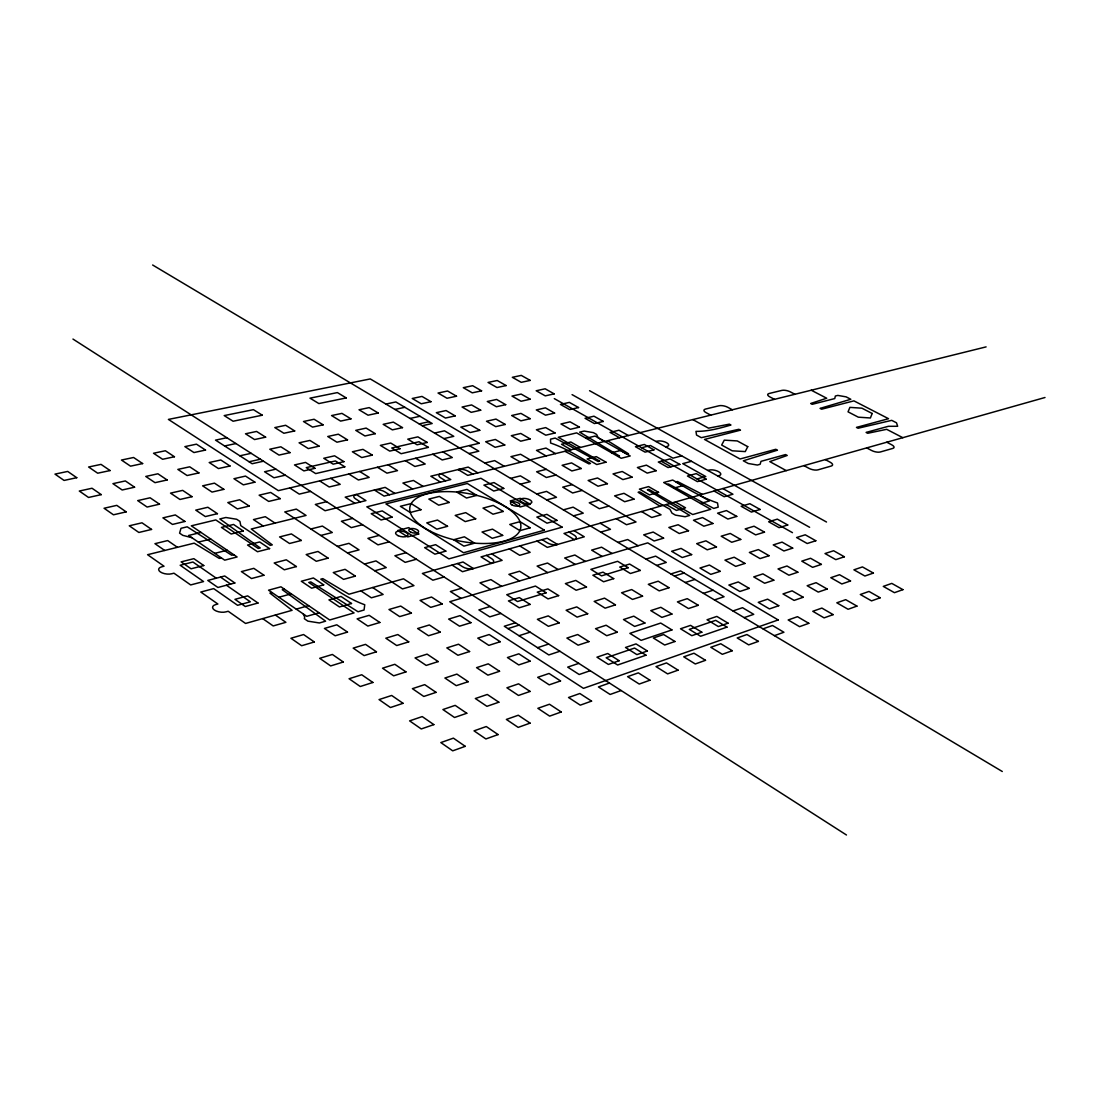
<?xml version="1.0" encoding="UTF-8"?>
<svg xmlns="http://www.w3.org/2000/svg" width="1100" height="1100" viewBox="0 0 1100 1100"><rect width="100%" height="100%" fill="white"/><g stroke="black" fill="none" stroke-linecap="round" stroke-linejoin="round"><path stroke-width="1.5" d="M621.143 690.525L610.129 694.471L598.455 686.936L609.469 683.045M774.414 635.649L783.901 632.252L772.516 625.501L763.001 628.856M590.219 670.711L579.178 674.506L567.71 667.123L578.779 663.369M744.178 617.623L753.72 614.336L742.527 607.695L732.971 610.954M559.886 651.255L548.804 654.94L504.309 626.257L515.446 622.765M714.464 599.913L724.061 596.736L680.543 570.914L670.89 573.939M537.556 647.694L548.652 644.05M703.464 593.354L713.061 590.219M518.994 635.717L530.104 632.17M685.286 582.519L694.911 579.439M507.966 628.609L519.09 625.102M674.465 576.07L684.118 573.031M500.885 613.429L489.748 616.866L478.913 609.895L490.078 606.499M656.604 565.428L666.27 562.444L655.655 556.146L645.975 559.089M461.587 588.239L450.395 591.511L461.038 598.359M617.966 542.396L627.688 539.536L638.124 545.737M319.11 612.783L306.749 616.33L268.565 590.191L280.94 586.809L329.684 619.987L354.049 612.906L308.77 582.464L310.791 581.914L358.064 611.751L364.072 610.005L364.746 604.739C348.92 599.115 334.812 589.009 320.815 579.164L322.809 578.627L348.989 594.22L403.494 578.806L413.944 585.612L402.476 588.899L284.776 511.94L296.312 509.107L306.048 515.433L251.281 529.004L272.278 544.871L270.284 545.38L240.776 525.649L239.924 521.428L236.692 519.269L225.857 517.495L219.821 518.952L260.232 547.951L258.225 548.46L215.792 519.929L191.317 525.827L237.091 556.971L224.702 560.161L188.609 535.452L201.011 532.414M444.043 576.991L432.85 580.195L422.4 573.471L463.018 561.99L473.426 568.562A7.645 3.396 10.9 0 1 462.756 566.83L457.559 563.53M600.696 532.098L610.445 529.306L600.188 523.215M700.562 503.484L709.473 500.926L699.352 495.192M296.23 609.125L308.605 605.632M1045 397.499L564.011 533.445L574.324 539.66A7.315 3.135 12 0 0 574.159 535.123L569.016 532.029M278.877 597.245L291.252 593.835M374.743 570.763L386.237 567.586L375.98 560.918L364.471 564.053M416.391 559.254L405.171 562.361L394.914 555.748L406.147 552.695M573.457 515.859L583.234 513.164L573.141 507.169L563.365 509.836M608.905 506.069L599.349 508.709L589.27 502.783L598.84 500.17M673.668 488.18L682.632 485.705L672.678 480.054L663.699 482.501L710.751 509.3L692.725 514.539L648.876 489.349L647.35 489.775L689.686 515.419L685.121 516.739L675.414 515.116L672.004 513.136L669.955 509.328L639.691 491.865L638.151 492.291L660.124 506.275M717.75 475.998L719.194 475.599A6.724 2.654 13.3 0 0 718.561 471.652A6.724 2.654 13.3 0 0 709.294 470.071L707.85 470.456M697.015 478.94L705.76 476.534L682.756 463.636L691.474 461.312M271.989 592.543L269.913 593.106L292.077 610.308L245.575 623.452L228.181 611.256L226.036 611.848A8.332 3.919 7.8 0 1 214.376 610.005A8.332 3.919 7.8 0 1 215.696 604.587L217.855 604.01L200.805 592.048L213.675 588.61L237.586 605.303L250.319 601.796L226.407 585.227M284.364 589.146L282.301 589.71L325.586 621.184L319.399 622.971L307.876 621.143L304.356 618.723L304.673 616.921L303.229 613.924M667.026 484.385L668.525 483.973L713.735 508.434L718.19 507.141L717.53 502.961C702.914 498.053 689.452 489.816 675.991 481.924L677.476 481.525L702.322 494.354M347.504 552.956L359.026 549.89L348.947 543.331L337.425 546.356M389.221 541.846L377.987 544.844L367.922 538.354L379.17 535.398M546.673 499.895L556.476 497.283L546.562 491.397L536.745 493.969M582.23 490.421L572.632 492.979L562.732 487.149L572.33 484.619M681.725 455.868L672.994 458.164L650.444 445.514L641.616 447.755M320.774 535.466L332.296 532.51L322.396 526.075L310.86 528.99M362.546 524.741L351.285 527.629L341.399 521.249L352.66 518.402M520.327 484.192L530.159 481.663L520.41 475.874L510.565 478.362M555.981 475.035L546.37 477.496L536.635 471.763L546.26 469.329M665.596 446.861L667.054 446.49A6.614 2.571 12.8 0 0 666.6 442.709A6.614 2.571 12.8 0 0 657.456 441.141L655.999 441.499M221.361 557.893L219.285 558.415L194.191 543.152L147.593 554.702L164.01 566.225L161.851 566.775A8.209 3.754 7.2 0 0 160.325 571.918A8.209 3.754 7.2 0 0 171.792 573.746L173.951 573.196L190.671 584.939L203.541 581.556L180.18 565.263L192.926 562.018L216.274 578.201M233.764 554.716L231.701 555.239L187.192 526.817L180.978 528.316L179.589 533.143L182.82 535.356L191.84 537.666M617.966 456.431L619.479 456.046L579.645 432.149L584.183 431.062L593.409 432.644L596.558 434.418L598.29 437.841L627 454.135L628.485 453.75L607.626 440.688M214.761 553.355L227.164 550.22M611.531 452.774L620.565 450.491L630.204 455.964L621.184 458.274L576.62 432.877L558.264 437.305L599.706 461.106L598.166 461.505L555.17 438.061L550.536 439.175L550.605 443.039C564.671 447.728 577.555 455.799 590.466 463.471L588.913 463.87L564.891 451.289M198.357 542.121L210.76 539.055M986.109 346.885L467.748 475.365L458.123 469.549A7.081 2.915 10.8 0 1 467.981 471.212L472.794 474.114M326.618 501.696L315.343 504.46L325.064 510.73L365.929 500.596L356.235 494.464A7.411 3.149 9.7 0 0 355.575 498.877L360.429 501.957M484.825 463.018L494.684 460.611L504.281 466.304M586.066 438.268L595.127 436.054L604.615 441.444M310.571 491.411L299.282 494.12L289.74 487.96M468.944 453.558L478.816 451.192L469.384 445.596M285.257 475.186L273.969 477.785L264.577 471.749L275.88 469.178M443.877 438.611L453.764 436.329L444.482 430.815L434.569 433.07M263.464 461.203L252.147 463.732L215.531 440.124L226.861 437.731M422.263 425.728L432.176 423.514L395.849 401.954L385.921 404.058M249.067 461.752L260.384 459.236M419.196 423.899L429.124 421.699M239.855 455.799L251.157 453.324M410.053 418.454L419.98 416.268M224.606 445.981L235.923 443.547M394.928 409.434L404.855 407.303M811.25 390.225L826.691 398.228L810.7 403.494L812.254 404.305L834.749 398.571L835.354 396.027L837.815 395.409L846.134 396.866L850.795 399.272L820.077 408.389L821.645 409.2L853.916 400.868L888.539 418.701L856.487 427.405L858.082 428.244L891.715 420.351L896.5 422.812L897.655 426.277L888.36 426.305L866.112 432.424L867.721 433.276L886.669 429.316L902.811 437.69M794.915 394.268L790.295 391.861A6.146 2.2 13.7 0 0 781.88 390.39L769.079 393.511A6.174 2.228 13.6 0 0 769.835 396.894L774.469 399.341M886.779 442.214L891.66 444.771A6.339 2.337 14.7 0 1 892.829 448.401L880.289 451.99A6.38 2.365 14.6 0 1 871.585 450.478L866.676 447.893M732.38 409.777L727.705 407.261A6.311 2.337 13.2 0 0 719.015 405.763L705.457 409.076A6.353 2.365 13.1 0 0 706.021 412.61L710.71 415.14M825.289 459.594L830.225 462.248A6.518 2.475 14.3 0 1 831.229 466.043L817.919 469.865A6.559 2.516 14.2 0 1 808.912 468.311L803.949 465.63M692.78 419.581L708.524 428.175L729.355 424.16L730.936 425.013C719.414 428.381 707.74 431.53 695.97 431.365L696.534 435.05L701.305 437.676L738.856 429.303L740.451 430.155L704.509 439.436L740.066 458.989L775.803 449.295L777.425 450.175L743.339 460.79L748.247 463.485L757.364 465.053L760.141 464.283L760.994 461.34L785.579 454.575L787.215 455.455L769.794 461.615L786.294 470.621M589.559 390.692L826.513 522.019M572.069 394.625L809.628 527.299M628.402 435.545L618.942 430.224L610.074 432.396L619.548 437.731M722.838 488.551L732.93 494.216L724.185 496.719L714.093 491.026M554.304 398.612L792.468 532.661M661.251 461.244L671.041 466.757M580.319 447.453L570.804 441.994L561.55 444.263L571.079 449.749M675.373 501.971L685.52 507.801L676.404 510.414L666.243 504.556M555.514 453.612L545.971 448.071L536.511 450.381L546.067 455.95M650.856 508.901L661.045 514.814L651.723 517.481L641.52 511.541M520.534 462.275L510.95 456.638L520.602 454.272L636.02 521.977L626.505 524.714L616.261 518.678M152.639 265.004L1002.279 771.499M442.846 451.853L452.306 457.531L442.214 459.951L432.74 454.231M477.826 472.862L468.201 467.087L430.829 476.217L440.481 482.116M573.994 530.626L584.279 536.8L547.319 547.388L536.993 541.076M612.04 553.479L601.576 547.195L591.635 550.11L602.112 556.435M415.717 458.246L425.205 464.007L414.893 466.482L405.391 460.68M585.379 561.413L574.874 555.019L564.699 558.002L575.204 564.424M445.638 480.837L440.811 477.895A7.136 2.956 10.6 0 1 441.141 473.701L450.78 479.559L384.079 496.1L374.399 490.022A7.356 3.107 9.9 0 1 384.629 491.728L389.482 494.752M542.107 539.632L547.264 542.781A7.37 3.176 11.8 0 0 557.521 544.473L547.195 538.202L481.044 556.889L491.439 563.406A7.576 3.355 11.1 0 0 491.59 558.621L486.406 555.376M387.998 464.777L397.499 470.635L386.953 473.151L377.451 467.266M423.129 486.42L413.462 480.466L402.93 483.038L412.596 489.033M519.791 545.944L530.131 552.324L519.709 555.308L509.341 548.9M558.071 569.525L547.539 563.035L537.13 566.087L547.676 572.619M359.659 471.474L369.174 477.4L358.394 479.985L348.865 474.018M394.859 493.419L385.179 487.382L345.207 497.159L354.915 503.319M491.741 553.877L502.109 560.354L462.495 571.697L452.072 565.084M530.131 577.83L519.558 571.23L508.901 574.365L519.475 580.993M330.674 478.308L340.202 484.33L329.175 486.97L319.646 480.906M501.518 586.327L490.916 579.631L479.999 582.835L490.6 589.572M72.958 339.061L846.464 834.996M275.041 523.119L265.306 516.697L253.481 519.585L263.216 526.048M372.639 587.538L383.116 594.44L371.36 597.809L360.869 590.865M177.43 547.305L167.681 540.567L154.963 543.675L164.725 550.467M220.495 577.087L230.629 584.1M275.357 615.024L285.876 622.311L273.199 625.941L262.68 618.612M872.162 413.476L870.402 417.986L858.316 417.175L848.045 411.84L849.901 407.371L861.919 408.196L872.162 413.476M747.753 446.641L745.264 451.591L732.174 450.808L721.669 445.046L724.281 440.138L737.289 440.935L747.753 446.641M465.245 746.336L452.705 750.832L440.839 742.582L453.393 738.141L465.245 746.336M498.094 734.58L485.884 738.952L474.045 730.854L486.283 726.536L498.094 734.58M530.076 723.126L518.183 727.389L506.385 719.441L518.293 715.234L530.076 723.126M561.22 711.975L549.643 716.128L537.873 708.317L549.477 704.234L561.22 711.975M591.566 701.112L580.277 705.155L568.549 697.496L579.851 693.509L591.566 701.112M649.962 680.212L639.237 684.049L627.605 676.651L638.344 672.856L649.962 680.212M678.081 670.148L667.618 673.888L656.026 666.614L666.504 662.915L678.081 670.148M705.513 660.316L695.296 663.974L683.76 656.824L693.976 653.221L705.513 660.316M732.27 650.732L722.315 654.308L710.806 647.281L720.789 643.761L732.27 650.732M758.395 641.382L748.674 644.861L737.22 637.959L746.969 634.521L758.395 641.382M808.816 623.329L799.549 626.656L788.191 619.96L797.486 616.688L808.816 623.329M833.154 614.625L824.093 617.87L812.79 611.284L821.879 608.08L833.154 614.625M856.941 606.1L848.086 609.276L836.839 602.8L845.707 599.665L856.941 606.1M880.179 597.781L871.53 600.875L860.324 594.495L869 591.442L880.179 597.781M902.907 589.641L894.451 592.68L883.3 586.396L891.784 583.399L902.907 589.641M778.181 619.946L583.454 688.352L449.749 601.714L647.749 542.877L778.181 619.946M645.975 655.188L617.623 665.005L606.183 657.759L634.576 648.065L645.975 655.188M726.976 627.124L700.618 636.254L689.315 629.365L715.715 620.345L726.976 627.124M433.84 724.611L421.259 728.956L409.626 720.871L422.221 716.581L433.84 724.611M466.771 713.268L454.52 717.489L442.929 709.541L455.18 705.375L466.771 713.268M498.85 702.212L486.915 706.324L475.351 698.527L487.286 694.471L498.85 702.212M530.09 691.433L518.471 695.447L506.935 687.789L518.567 683.829L530.09 691.433M560.533 680.941L549.202 684.846L537.707 677.325L549.051 673.475L560.533 680.941M619.163 660.729L608.396 664.441L596.97 657.181L607.75 653.51L619.163 660.729M647.391 650.994L636.886 654.61L625.515 647.474L636.034 643.899L647.391 650.994M674.946 641.493L664.689 645.026L653.359 638.014L663.616 634.521L674.946 641.493M701.827 632.225L691.817 635.676L680.529 628.774L690.553 625.364L701.827 632.225M728.076 623.178L718.314 626.546L707.066 619.754L716.843 616.426L728.076 623.178M778.759 605.701L769.436 608.919L758.285 602.346L767.621 599.17L778.759 605.701M803.234 597.259L794.117 600.408L783.008 593.931L792.138 590.837L803.234 597.259M827.145 589.023L818.249 592.089L807.18 585.723L816.104 582.684L827.145 589.023M850.534 580.951L841.83 583.962L830.816 577.692L839.534 574.723L850.534 580.951M873.4 573.072L864.875 576.015L853.916 569.827L862.455 566.926L873.4 573.072M671.935 629.915L641.121 640.365L629.86 633.366L660.715 623.054L671.935 629.915M403.054 703.326L390.445 707.52L379.06 699.586L391.669 695.461L403.054 703.326M436.067 692.368L423.789 696.451L412.418 688.669L424.71 684.64L436.067 692.368M468.229 681.697L456.266 685.658L444.922 678.026L456.899 674.107L468.229 681.697M499.551 671.289L487.905 675.152L476.589 667.645L488.263 663.836L499.551 671.289M530.104 661.141L518.732 664.923L507.457 657.539L518.829 653.812L530.104 661.141M588.926 641.602L578.119 645.191L566.913 638.069L577.734 634.535L588.926 641.602M617.265 632.197L606.719 635.704L595.554 628.691L606.114 625.24L617.265 632.197M644.93 623.013L634.631 626.436L623.507 619.548L633.806 616.165L644.93 623.013M671.935 614.048L661.884 617.375L650.788 610.61L660.852 607.31L671.935 614.048M698.294 605.289L688.476 608.548L677.435 601.879L687.266 598.661L698.294 605.289M749.224 588.376L739.846 591.484L728.888 585.035L738.279 581.955L749.224 588.376M773.822 580.209L764.665 583.248L753.747 576.895L762.919 573.884L773.822 580.209M797.857 572.22L788.906 575.204L778.044 568.934L787.009 566.005L797.857 572.22M821.37 564.41L812.625 567.325L801.79 561.151L810.562 558.277L821.37 564.41M844.374 556.779L835.808 559.625L825.027 553.548L833.607 550.743L844.374 556.779M372.886 682.467L360.264 686.51L349.085 678.741L361.735 674.754L372.886 682.467M405.969 671.894L393.663 675.826L382.525 668.195L394.831 664.304L405.969 671.894M438.199 661.581L426.209 665.418L415.085 657.924L427.089 654.129L438.199 661.581M469.604 651.53L457.93 655.27L446.834 647.9L458.521 644.215L469.604 651.53M500.239 641.726L488.84 645.37L477.785 638.138L489.184 634.535L500.239 641.726M559.254 622.848L548.405 626.312L537.405 619.327L548.268 615.89L559.254 622.848M587.689 613.745L577.101 617.127L566.143 610.252L576.744 606.911L587.689 613.745M615.45 604.862L605.124 608.163L594.192 601.398L604.533 598.139L615.45 604.862M642.565 596.186L632.473 599.418L621.582 592.763L631.689 589.572L642.565 596.186M669.048 587.716L659.189 590.865L648.326 584.32L658.199 581.199L669.048 587.716M720.197 571.354L710.779 574.365L700.013 568.013L709.431 565.043L720.197 571.354M744.906 563.447L735.707 566.39L724.969 560.134L734.195 557.232L744.906 563.447M769.065 555.706L760.072 558.594L749.389 552.434L758.395 549.587L769.065 555.706M792.701 548.144L783.901 550.962L773.259 544.899L782.072 542.121L792.701 548.144M815.815 540.746L807.207 543.51L796.606 537.529L805.241 534.806L815.815 540.746M343.31 662.021L330.66 665.926L319.715 658.309L332.379 654.459L343.31 662.021M376.447 651.805L364.127 655.6L353.196 648.12L365.53 644.366L376.447 651.805M408.746 641.85L396.729 645.549L385.825 638.206L397.842 634.549L408.746 641.85M440.234 632.143L428.519 635.745L417.629 628.526L429.357 624.965L440.234 632.143M470.938 622.669L459.511 626.189L448.649 619.094L460.089 615.615L470.938 622.669M530.118 604.423L519.241 607.777L508.447 600.916L519.337 597.602L530.118 604.423M558.649 595.623L548.034 598.895L537.268 592.144L547.896 588.913L558.649 595.623M586.506 587.029L576.139 590.232L565.4 583.591L575.781 580.429L586.506 587.029M613.717 578.641L603.584 581.763L592.886 575.231L603.034 572.151L613.717 578.641M640.296 570.446L630.396 573.499L619.74 567.064L629.64 564.053L640.296 570.446M691.652 554.606L682.206 557.521L671.619 551.293L681.079 548.405L691.652 554.606M716.485 546.961L707.231 549.808L696.685 543.661L705.939 540.842L716.485 546.961M740.754 539.467L731.72 542.259L721.201 536.209L730.263 533.459L740.754 539.467M764.5 532.152L755.659 534.875L745.195 528.908L754.05 526.212L764.5 532.152M787.737 524.989L779.089 527.656L768.652 521.771L777.329 519.145L787.737 524.989M546.178 592.776L517.495 601.535L506.756 594.715L535.466 586.066L546.178 592.776M628.251 567.696L601.535 575.864L590.893 569.374L617.636 561.303L628.251 567.696M314.325 641.974L301.647 645.727L290.923 638.261L303.586 634.549L314.325 641.974M347.504 632.101L335.156 635.773L324.445 628.444L336.793 624.814L347.504 632.101M379.857 622.49L367.826 626.065L357.115 618.86L369.16 615.326L379.857 622.49M411.4 613.112L399.671 616.605L388.987 609.51L400.73 606.072L411.4 613.112M442.172 603.969L430.732 607.365L420.076 600.408L431.53 597.039L442.172 603.969M663.602 538.161L654.115 540.98L643.706 534.848L653.207 532.056L663.602 538.161M688.531 530.75L679.25 533.514L668.869 527.464L678.178 524.741L688.531 530.75M712.91 523.504L703.835 526.199L693.495 520.245L702.584 517.577L712.91 523.504M736.766 516.409L727.884 519.049L717.585 513.191L726.481 510.579L736.766 516.409M760.114 509.479L751.41 512.064L741.152 506.275L749.856 503.717L760.114 509.479M351.519 603.501L339.46 606.952L328.955 599.885L341.014 596.475L351.519 603.501M562.169 527.175L448.882 558.869L366.836 506.825L480.893 478.266L562.169 527.175M544.39 530.186L463.526 552.75L385.921 503.91L467.308 483.478L544.39 530.186M257.991 603.02L245.3 606.526L234.974 599.335L247.665 595.884L257.991 603.02M323.702 584.87L311.63 588.197L301.317 581.254L313.404 577.967L323.702 584.87M355.341 576.125L343.571 579.37L333.286 572.55L345.07 569.332L355.341 576.125M445.83 551.127L434.871 554.152L424.641 547.649L435.614 544.665L445.83 551.127M474.595 543.18L463.884 546.136L453.681 539.729L464.393 536.814L474.595 543.18M502.686 535.411L492.223 538.299L482.047 532.001L492.511 529.155L502.686 535.411M530.145 527.821L519.929 530.654L509.768 524.452L519.998 521.661L530.145 527.821M556.985 520.41L546.989 523.174L536.869 517.069L546.879 514.332L556.985 520.41M634.013 499.125L624.663 501.71L614.625 495.866L623.989 493.322L634.013 499.125M658.584 492.346L649.426 494.876L639.43 489.115L648.587 486.612L658.584 492.346M706.173 479.201L697.4 481.621L687.459 476.025L696.245 473.619L706.173 479.201M234.836 582.973L217.924 587.482L207.804 580.429L224.716 575.987L234.836 582.973M263.918 575.231L251.529 578.531L241.409 571.601L253.798 568.342L263.918 575.231M296.395 566.569L284.309 569.8L274.202 562.98L286.289 559.804L296.395 566.569M328.089 558.126L316.291 561.275L306.199 554.565L317.996 551.471L328.089 558.126M418.729 533.981L407.743 536.91L397.691 530.516L408.691 527.629L418.729 533.981M447.549 526.309L436.824 529.169L426.786 522.871L437.525 520.053L447.549 526.309M475.709 518.801L465.231 521.592L455.221 515.405L465.712 512.641L475.709 518.801M503.236 511.459L492.993 514.195L483.01 508.104L493.268 505.395L503.236 511.459M530.159 504.295L520.135 506.962L510.18 500.954L520.204 498.314L530.159 504.295M607.42 483.711L598.029 486.214L588.156 480.466L597.561 477.991L607.42 483.711M632.074 477.139L622.889 479.586L613.044 473.921L622.243 471.501L632.074 477.139M656.205 470.704L647.212 473.11L637.409 467.514L646.415 465.149L656.205 470.704M679.841 464.42L668.085 467.541L658.309 462.027L670.079 458.934L679.841 464.42M203.775 565.538L191.07 568.796L181.129 561.88L193.847 558.663L203.775 565.538M269.596 548.625L257.496 551.732L247.569 545.036L259.669 541.97L269.596 548.625M301.317 540.471L289.52 543.496L279.593 536.924L291.404 533.926L301.317 540.471M392.095 517.138L381.095 519.97L371.223 513.7L382.236 510.909L392.095 517.138M420.97 509.726L410.217 512.49L400.373 506.303L411.125 503.58L420.97 509.726M449.199 502.466L438.694 505.175L428.849 499.084L439.368 496.416L449.199 502.466M476.781 495.385L466.51 498.025L456.706 492.03L466.978 489.418L476.781 495.385M503.772 488.441L493.721 491.026L483.931 485.127L493.996 482.57L503.772 488.441M581.254 468.531L571.849 470.951L562.127 465.3L571.56 462.908L581.254 468.531M605.99 462.179L596.777 464.544L587.098 458.975L596.31 456.638L605.99 462.179M653.923 449.859L645.081 452.127L635.456 446.71L644.311 444.469L653.923 449.859M243.279 530.998L231.179 533.995L221.43 527.423L233.544 524.466L243.279 530.998M151.566 529.43L138.861 532.469L129.278 525.8L141.996 522.803L151.566 529.43M184.91 521.455L172.494 524.425L162.924 517.866L175.326 514.938L184.91 521.455M217.442 513.686L205.329 516.574L195.759 510.125L207.873 507.265L217.442 513.686M249.219 506.082L237.394 508.915L227.824 502.562L239.649 499.771L249.219 506.082M280.252 498.658L268.702 501.421L259.146 495.179L270.696 492.456L280.252 498.658M504.776 444.991L495.11 447.301L485.678 441.746L495.357 439.464L504.776 444.991M530.173 438.914L520.712 441.183L511.308 435.696L520.781 433.469L530.173 438.914M555.06 432.974L545.793 435.188L536.401 429.784L545.683 427.598L555.06 432.974M579.425 427.144L570.35 429.316L560.986 423.981L570.075 421.836L579.425 427.144M603.295 421.438L594.399 423.569L585.062 418.303L593.973 416.199L603.295 421.438M479.188 443.272L278.341 490.641L168.41 419.416L370.274 378.936L479.188 443.272M344.809 466.812L315.686 473.591L306.281 467.624L335.404 460.941L344.809 466.812M428.381 447.37L401.129 453.709L391.765 448.002L419.031 441.746L428.381 447.37M126.184 511.871L113.465 514.8L104.074 508.255L116.779 505.368L126.184 511.871M159.514 504.185L147.111 507.045L137.706 500.61L150.109 497.791L159.514 504.185M192.06 496.678L179.946 499.469L170.541 493.13L182.669 490.38L192.06 496.678M223.85 489.349L212.025 492.071L202.62 485.842L214.459 483.147L223.85 489.349M254.911 482.185L243.347 484.853L233.956 478.706L245.52 476.08L254.911 482.185M314.93 468.339L303.889 470.896L294.511 464.929L305.553 462.413L314.93 468.339M343.929 461.656L333.135 464.145L323.771 458.274L334.579 455.812L343.929 461.656M372.295 455.111L361.735 457.545L352.385 451.77L362.959 449.364L372.295 455.111M400.043 448.717L389.716 451.096L380.38 445.39L390.72 443.039L400.043 448.717M427.199 442.447L417.079 444.785L407.77 439.161L417.89 436.865L427.199 442.447M479.779 430.334L470.085 432.561L460.817 427.103L470.511 424.889L479.779 430.334M505.244 424.462L495.756 426.649L486.502 421.259L495.99 419.086L505.244 424.462M530.186 418.701L520.891 420.846L511.665 415.525L520.96 413.408L530.186 418.701M554.62 413.078L545.518 415.168L536.305 409.929L545.408 407.853L554.62 413.078M578.559 407.55L569.635 409.612L560.45 404.429L569.374 402.394L578.559 407.55M101.255 494.629L88.55 497.461L79.31 491.04L92.015 488.249L101.255 494.629M134.585 487.217L122.169 489.981L112.942 483.656L125.345 480.934L134.585 487.217M167.131 479.971L155.017 482.666L145.778 476.451L157.905 473.784L167.131 479.971M198.935 472.904L187.096 475.53L177.856 469.411L189.709 466.812L198.935 472.904M230.01 465.987L218.446 468.559L209.206 462.522L220.784 459.993L230.01 465.987M290.07 452.623L279.015 455.084L269.803 449.226L280.857 446.806L290.07 452.623M319.11 446.174L308.303 448.58L299.09 442.805L309.911 440.426L319.11 446.174M347.518 439.849L336.93 442.2L327.745 436.507L338.332 434.197L347.518 439.849M375.306 433.675L364.953 435.971L355.768 430.361L366.135 428.092L375.306 433.675M402.504 427.625L392.37 429.866L383.199 424.339L393.346 422.111L402.504 427.625M455.18 415.896L445.473 418.055L436.342 412.679L446.05 410.547L455.18 415.896M480.7 410.217L471.199 412.335L462.082 407.027L471.598 404.938L480.7 410.217M505.697 404.663L496.389 406.739L487.3 401.5L496.623 399.451L505.697 404.663M530.2 399.217L521.07 401.239L511.995 396.082L521.125 394.075L530.2 399.217M554.194 393.882L545.256 395.862L536.195 390.761L545.146 388.795L554.194 393.882M76.766 477.703L64.061 480.425L55 474.114L67.705 471.433L76.766 477.703M110.096 470.553L97.68 473.206L88.619 467.005L101.021 464.379L110.096 470.553M142.642 463.567L130.529 466.166L121.454 460.047L133.567 457.49L142.642 463.567M174.446 456.748L162.608 459.277L153.532 453.255L165.371 450.752L174.446 456.748M205.535 450.065L193.958 452.554L184.883 446.627L196.46 444.166L205.535 450.065M265.636 437.168L254.567 439.546L245.506 433.785L256.575 431.447L265.636 437.168M294.704 430.939L283.882 433.263L274.821 427.584L285.656 425.288L294.704 430.939M323.139 424.834L312.551 427.103L303.504 421.506L314.091 419.265L323.139 424.834M350.955 418.866L340.601 421.094L331.567 415.566L341.935 413.38L350.955 418.866M378.194 413.022L368.046 415.195L359.026 409.764L369.188 407.605L378.194 413.022M430.966 401.692L421.245 403.783L412.252 398.489L421.987 396.426L430.966 401.692M456.541 396.206L447.013 398.255L438.047 393.03L447.576 391.009L456.541 396.206M481.594 390.83L472.257 392.837L463.306 387.681L472.643 385.701L481.594 390.83M506.138 385.564L496.994 387.53L488.056 382.442L497.214 380.504L506.138 385.564M530.2 380.408L521.235 382.332L512.325 377.314L521.29 375.402L530.2 380.408M262.309 415.209L233.09 421.231L224.208 415.594L253.426 409.654L262.309 415.209M346.239 397.925L318.863 403.562L309.994 398.159L337.384 392.59L346.239 397.925M522.376 502.48A5.967 2.502 11.5 0 0 531.809 502.411A5.967 2.502 11.5 0 0 523.82 498.369A5.967 2.502 11.5 0 0 522.376 502.48M430.788 531.41A56.389 24.131 10.8 0 0 520.273 529.678A56.389 24.131 10.8 0 0 444.812 491.631A56.389 24.131 10.8 0 0 430.788 531.41M512.215 505.079A4.799 2.021 11.4 0 0 519.819 505.024A4.799 2.021 11.4 0 0 513.411 501.765A4.799 2.021 11.4 0 0 512.215 505.079M398.076 535.659A6.298 2.75 10.1 0 0 407.976 535.164A6.298 2.75 10.1 0 0 399.328 531.039A6.298 2.75 10.1 0 0 398.076 535.659M410.754 532.152A5.019 2.186 10.2 0 0 418.619 531.768A5.019 2.186 10.2 0 0 411.716 528.495A5.019 2.186 10.2 0 0 410.754 532.152"/></g></svg>
